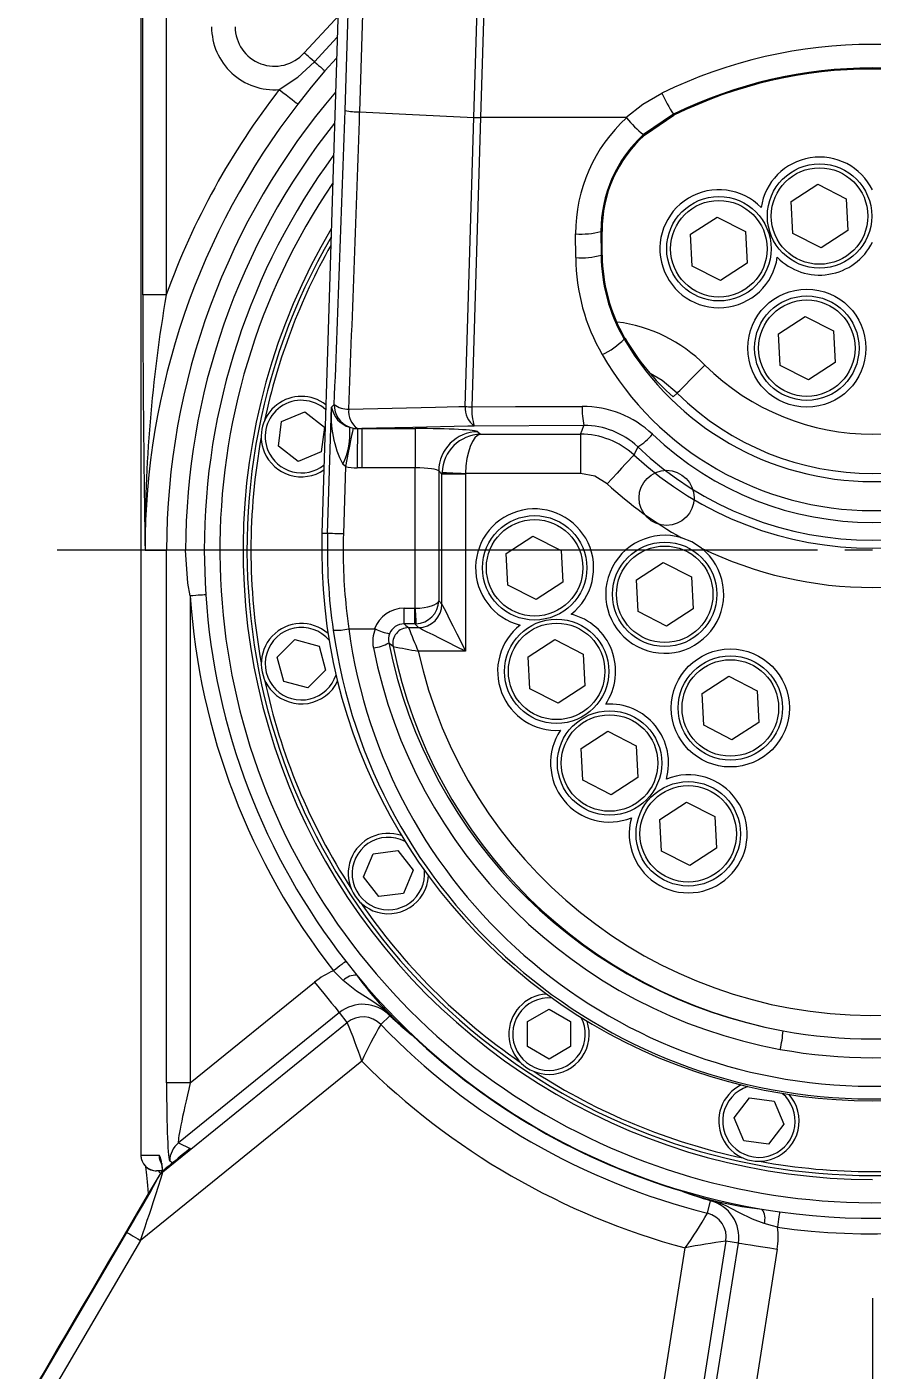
# Model space of a CAD drawing. Header units: millimetres. Extents: x 20 to 768, y 29 to 540.
# Drawn here: x 192.26 to 203, y 368.08 to 385.15 of the extents above; entities that cross this region are included whole.
import ezdxf

# ---------------------------------------------------------------- set-up
doc = ezdxf.new("R2010")
doc.units = ezdxf.units.MM
doc.linetypes.add('CENTERX2', pattern=[20.32, 12.7, -2.54, 2.54, -2.54])
doc.styles.add('SLDTEXTSTYLE0', font='TXT', dxfattribs={"width": 0.605})
doc.dimstyles.new('SLDDIMSTYLE0', dxfattribs={"dimtxt": 3.5, "dimasz": 3.5, "dimexe": 0, "dimexo": 0.0625, "dimgap": 0.875, "dimtad": 1, "dimtoh": 1, "dimlfac": 10, "dimrnd": 1e-09, "dimzin": 12, "dimdsep": 46, "dimtxsty": 'SLDTEXTSTYLE0', "dimsah": 1, "dimcen": 0.09, "dimadec": 0, "dimazin": 0, "dimtfac": 1, "dimtdec": 3, "dimtofl": 0, "dimtmove": 0, "dimatfit": 3, "dimfxl": 1, "dimfrac": 2, "dimtolj": 1, "dimtzin": 12, "dimarcsym": 0})

# ---------------------------------------------------------------- blocks, each defined once
blk = doc.blocks.new('*D8')
at = {"color": 7, "linetype": 'Continuous', "lineweight": 0, "transparency": 16777216}
for p, q in [((337.003, 378.502), (337.003, 236.735)), ((187.003, 330.847), (187.003, 236.735)), ((337.003, 238.235), (187.003, 238.235))]:
    blk.add_line(p, q, dxfattribs=at)
for points in [[(187.003, 238.235), (190.503, 237.697), (190.503, 238.774)], [(337.003, 238.235), (333.503, 238.774), (333.503, 237.697)]]:
    blk.add_solid(points, dxfattribs=at)
at = {"color": 7, "linetype": 'Continuous', "lineweight": 0, "transparency": 16777216, "insert": (256.665, 242.747), "char_height": 3.5, "attachment_point": 1, "style": 'SLDTEXTSTYLE0'}
blk.add_mtext('1500', dxfattribs=at)
blk = doc.blocks.new('*D10')
at = {"color": 7, "linetype": 'Continuous', "lineweight": 0, "transparency": 16777216}
for p, q in [((236.441, 378.502), (236.441, 244.462)), ((187.001, 333.206), (187.001, 244.462)), ((236.441, 245.962), (187.001, 245.962))]:
    blk.add_line(p, q, dxfattribs=at)
for centre, start, end in [((209.48, 248.642), 153.4349, 206.5651), ((213.962, 248.642), 333.4349, 26.5651)]:
    blk.add_arc(centre, 5.992, start, end, dxfattribs=at)
for points in [[(187.001, 245.962), (190.501, 245.424), (190.501, 246.501)], [(236.441, 245.962), (232.941, 246.501), (232.941, 245.424)]]:
    blk.add_solid(points, dxfattribs=at)
at = {"color": 7, "linetype": 'Continuous', "lineweight": 0, "transparency": 16777216, "insert": (205.708, 250.474), "char_height": 3.5, "attachment_point": 1, "style": 'SLDTEXTSTYLE0'}
blk.add_mtext('494.4', dxfattribs=at)
blk = doc.blocks.new('*D12')
at = {"color": 7, "linetype": 'Continuous', "lineweight": 0, "transparency": 16777216}
for p, q in [((203.003, 368.991), (203.003, 291.474)), ((187.001, 333.206), (187.001, 291.474)), ((203.003, 292.974), (187.001, 292.974))]:
    blk.add_line(p, q, dxfattribs=at)
for points in [[(187.001, 292.974), (190.501, 292.436), (190.501, 293.513)], [(203.003, 292.974), (199.503, 293.513), (199.503, 292.436)]]:
    blk.add_solid(points, dxfattribs=at)
at = {"color": 7, "linetype": 'Continuous', "lineweight": 0, "transparency": 16777216, "insert": (190.993, 297.486), "char_height": 3.5, "attachment_point": 1, "style": 'SLDTEXTSTYLE0'}
blk.add_mtext('160', dxfattribs=at)
blk = doc.blocks.new('SW_CENTERMARKSYMBOL_0')
at = {"color": 0, "linetype": 'Continuous', "lineweight": 0}
for p, q in [((-0.7, 0), (-10.363, 0)), ((0, 0), (-0.35, 0))]:
    blk.add_line(p, q, dxfattribs=at)

msp = doc.modelspace()

# ---------------------------------------------------------------- linework, layer by layer
at = {"color": 7, "linetype": 'Continuous', "lineweight": 15}
for p, q in [((197.654099, 432.715222), (196.005874, 378.715211)), ((193.703302, 387.927428), (193.703302, 370.810458)), ((193.703987, 387.927428), (193.703987, 370.810458)), ((193.727022, 381.749064), (193.727022, 387.927428)), ((194.026611, 387.927428), (194.026611, 381.749064)), ((200.474031, 384.042719), (200.093785, 383.784565)), ((200.479784, 384.030947), (200.474031, 384.042719)), ((197.93705, 384.002391), (198.02076, 384.001699)), ((198.02076, 384.001699), (198.021791, 384.001652)), ((199.868402, 384.001652), (198.021791, 384.001652)), ((200.116251, 383.787087), (200.479784, 384.030947)), ((201.969899, 382.932282), (202.308901, 383.152309)), ((202.308901, 383.152309), (202.668948, 382.968739)), ((201.990945, 382.528687), (201.969899, 382.932282)), ((202.668948, 382.968739), (202.689996, 382.565141)), ((200.690408, 382.516551), (201.029409, 382.736576)), ((201.029409, 382.736576), (201.389457, 382.553005)), ((199.231348, 382.220584), (199.229719, 382.522547)), ((199.551929, 382.551652), (199.553548, 382.253319)), ((199.56508, 382.551652), (199.551929, 382.551652)), ((199.566716, 382.253319), (199.56508, 382.551652)), ((200.711454, 382.112953), (200.690408, 382.516551)), ((201.389457, 382.553005), (201.410505, 382.14941)), ((202.350995, 382.345116), (201.990945, 382.528687)), ((202.689996, 382.565141), (202.350995, 382.345116)), ((199.566716, 382.253319), (199.553548, 382.253319)), ((201.071504, 381.929383), (200.711454, 382.112953)), ((201.410505, 382.14941), (201.071504, 381.929383)), ((194.026611, 381.749064), (193.727022, 381.749064)), ((201.808221, 381.253076), (202.147223, 381.4731)), ((202.147223, 381.4731), (202.507271, 381.28953)), ((199.857929, 381.191445), (199.846481, 381.184855)), ((199.857399, 381.193325), (199.850286, 381.20547)), ((199.852763, 381.200335), (199.8523, 381.201968)), ((199.857929, 381.191445), (199.852763, 381.200335)), ((199.857929, 381.191445), (199.857351, 381.193262)), ((201.829268, 380.849478), (201.808221, 381.253076)), ((202.507271, 381.28953), (202.528319, 380.885935)), ((202.189317, 380.665907), (201.829268, 380.849478)), ((202.528319, 380.885935), (202.189317, 380.665907)), ((200.5206, 380.498845), (200.471331, 380.449161)), ((196.07759, 378.713024), (196.126664, 380.320802)), ((196.126664, 380.320802), (196.161309, 380.354405)), ((195.451433, 379.823801), (195.492881, 380.138627)), ((195.492881, 380.138627), (195.786252, 380.260146)), ((195.786252, 380.260146), (196.038175, 380.066839)), ((196.038175, 380.066839), (195.996728, 379.752013)), ((196.357988, 380.064148), (196.401737, 380.052111)), ((196.457174, 380.046252), (196.512383, 380.046839)), ((196.512383, 380.046839), (197.189724, 380.046839)), ((196.512383, 380.046839), (196.512383, 379.547525)), ((197.189724, 380.046839), (197.189724, 379.547525)), ((199.335734, 380.085591), (197.94198, 380.078975)), ((197.988627, 380.007106), (198.020096, 379.975638)), ((198.020096, 379.975638), (199.292534, 379.975638)), ((199.292534, 379.975638), (199.292534, 379.476324)), ((195.703357, 379.630494), (195.451433, 379.823801)), ((195.996728, 379.752013), (195.703357, 379.630494)), ((196.303368, 379.56352), (196.270658, 379.593057)), ((196.303368, 379.56352), (196.277223, 378.706929)), ((196.512383, 379.547525), (196.4512, 379.547891)), ((197.189724, 379.547525), (196.512383, 379.547525)), ((197.189724, 377.762768), (197.189724, 379.547525)), ((197.489312, 379.507792), (197.489312, 377.857542)), ((197.530714, 379.466391), (197.489312, 379.507792)), ((197.530714, 377.816141), (197.530714, 379.466391)), ((197.830303, 379.466391), (197.530714, 379.466391)), ((197.830303, 379.466391), (197.830303, 377.216962)), ((199.292534, 379.476324), (197.830549, 379.476324)), ((196.07759, 378.713024), (196.005874, 378.715211)), ((198.348459, 378.460178), (198.687461, 378.680206)), ((198.687461, 378.680206), (199.04751, 378.496632)), ((193.756821, 378.501651), (194.030987, 378.501651)), ((194.030987, 371.729517), (194.030987, 378.501651)), ((194.272905, 378.501651), (194.030987, 378.501651)), ((194.509664, 378.501651), (194.272905, 378.501651)), ((198.369507, 378.056583), (198.348459, 378.460178)), ((199.04751, 378.496632), (199.068557, 378.093037)), ((200.001569, 378.123862), (200.34057, 378.343886)), ((200.34057, 378.343886), (200.700618, 378.160316)), ((199.068557, 378.093037), (198.729556, 377.87301)), ((200.022615, 377.720264), (200.001569, 378.123862)), ((200.700618, 378.160316), (200.721666, 377.756721)), ((194.330576, 377.920321), (194.330576, 371.729517)), ((198.729556, 377.87301), (198.369507, 378.056583)), ((197.048944, 377.562919), (197.048944, 377.762646)), ((197.048944, 377.762646), (197.184757, 377.762646)), ((197.184757, 377.562919), (197.184757, 377.762646)), ((197.489312, 377.857542), (197.530714, 377.816141)), ((200.721666, 377.756721), (200.382665, 377.536693)), ((197.184757, 377.562919), (197.048944, 377.562919)), ((197.231126, 377.516553), (197.184757, 377.562919)), ((200.382665, 377.536693), (200.022615, 377.720264)), ((196.348816, 377.501652), (196.345074, 377.501387)), ((196.348816, 377.501652), (196.674121, 377.501652)), ((196.683864, 377.49984), (196.674121, 377.501652)), ((197.105285, 377.516553), (197.231126, 377.516553)), ((195.438082, 377.14017), (195.662618, 377.364707)), ((195.662618, 377.364707), (195.969341, 377.282521)), ((195.969341, 377.282521), (196.051527, 376.975799)), ((197.830303, 377.216962), (197.228494, 377.216962)), ((198.628171, 377.144241), (198.967172, 377.364266)), ((198.967172, 377.364266), (199.327221, 377.180696)), ((195.520267, 376.833448), (195.438082, 377.14017)), ((198.649219, 376.740644), (198.628171, 377.144241)), ((199.327221, 377.180696), (199.348269, 376.777098)), ((196.051527, 376.975799), (195.826991, 376.751262)), ((200.835915, 376.678732), (201.174916, 376.898757)), ((201.174916, 376.898757), (201.534964, 376.715186)), ((195.826991, 376.751262), (195.520267, 376.833448)), ((199.009267, 376.557073), (198.649219, 376.740644)), ((199.348269, 376.777098), (199.009267, 376.557073)), ((201.534964, 376.715186), (201.556012, 376.311591)), ((200.856961, 376.275134), (200.835915, 376.678732)), ((199.300839, 375.979147), (199.63984, 376.199171)), ((199.63984, 376.199171), (199.99989, 376.015601)), ((201.21701, 376.091564), (200.856961, 376.275134)), ((201.556012, 376.311591), (201.21701, 376.091564)), ((199.99989, 376.015601), (200.020936, 375.612003)), ((199.321887, 375.575549), (199.300839, 375.979147)), ((199.681935, 375.391978), (199.321887, 375.575549)), ((200.020936, 375.612003), (199.681935, 375.391978)), ((200.300619, 375.078941), (200.63962, 375.298965)), ((200.63962, 375.298965), (200.99967, 375.115395)), ((200.321667, 374.675343), (200.300619, 375.078941)), ((200.99967, 375.115395), (201.020716, 374.711797)), ((196.656433, 374.642354), (196.971258, 374.683803)), ((196.971258, 374.683803), (197.164567, 374.431878)), ((200.681715, 374.491772), (200.321667, 374.675343)), ((201.020716, 374.711797), (200.681715, 374.491772)), ((196.534914, 374.348983), (196.656433, 374.642354)), ((196.728222, 374.097061), (196.534914, 374.348983)), ((197.164567, 374.431878), (197.043048, 374.138507)), ((197.043048, 374.138507), (196.728222, 374.097061)), ((196.275821, 373.029959), (196.151797, 373.15296)), ((196.308204, 373.275075), (196.449395, 373.096827)), ((194.330576, 371.729517), (195.912178, 373.010272)), ((196.226407, 372.622231), (194.181771, 370.966518)), ((196.327077, 372.497913), (196.226407, 372.622231)), ((198.616396, 372.507548), (198.891396, 372.66632)), ((198.891396, 372.66632), (199.166396, 372.507548)), ((193.981725, 370.598686), (196.327077, 372.497913)), ((196.867411, 372.582865), (196.752285, 372.471801)), ((198.616396, 372.190005), (198.616396, 372.507548)), ((199.166396, 372.507548), (199.166396, 372.190005)), ((198.891396, 372.031233), (198.616396, 372.190005)), ((199.166396, 372.190005), (198.891396, 372.031233)), ((196.511341, 372.004631), (193.698826, 369.727102)), ((194.330576, 371.729517), (194.030987, 371.729517)), ((201.244122, 371.28529), (201.437428, 371.537212)), ((201.437428, 371.537212), (201.752254, 371.495766)), ((201.752254, 371.495766), (201.873773, 371.202395)), ((201.365639, 370.991919), (201.244122, 371.28529)), ((201.873773, 371.202395), (201.680465, 370.95047)), ((194.181771, 370.966518), (194.330169, 370.895735)), ((201.680465, 370.95047), (201.365639, 370.991919)), ((193.703987, 370.810458), (193.934426, 370.810458)), ((193.903713, 370.610461), (193.903302, 370.610461)), ((193.981094, 370.610461), (193.903713, 370.610461)), ((193.934999, 370.54458), (193.934787, 370.552436)), ((193.981492, 370.607329), (193.981725, 370.598686)), ((200.905254, 370.073912), (200.943886, 370.229143)), ((191.687376, 366.692227), (193.526409, 369.828212)), ((193.698826, 369.727102), (192.25753, 367.269352)), ((201.140454, 369.718731), (199.958768, 362.257859)), ((201.298451, 369.693709), (201.140454, 369.718731)), ((199.577601, 363.043106), (200.621128, 369.631678)), ((200.467372, 364.446479), (201.298451, 369.693709)), ((201.791619, 369.615597), (200.960539, 364.36837))]:
    msp.add_line(p, q, dxfattribs=at)
at = {"color": 8, "linetype": 'Continuous', "lineweight": 15}
for p, q in [((195.911214, 384.708557), (196.198377, 385.022083)), ((196.190285, 384.756968), (196.043265, 384.592977)), ((193.703302, 370.810458), (193.703987, 370.810458)), ((194.109776, 370.715064), (194.070719, 370.733693))]:
    msp.add_line(p, q, dxfattribs=at)
at = {"color": 7, "linetype": 'Continuous', "lineweight": 15, "flags": 128}
for points in [[(198.111725, 435.36748), (198.09371, 434.779814), (198.020171, 432.380942), (197.907913, 428.70141), (197.795648, 425.021652), (197.68177, 421.342555), (197.564674, 417.664984), (197.381212, 412.065539), (197.19551, 406.467983), (197.009624, 400.870606), (196.873584, 396.675703), (196.742501, 392.478165), (196.484427, 384.072444)], [(196.299437, 384.089479), (196.557028, 392.484632), (196.688194, 396.688387), (196.824321, 400.889495), (197.010049, 406.485757), (197.195599, 412.082192), (197.37895, 417.680505), (197.504944, 421.640566), (197.627386, 425.602284), (197.748077, 429.564706), (197.868819, 433.526877)], [(197.93649, 384.003571), (198.241437, 393.877843), (198.35361, 397.504553), (198.466759, 401.130775)], [(198.554236, 401.127097), (198.440382, 397.503129), (198.327351, 393.875078), (198.02076, 384.001699)], [(195.778853, 384.82441), (196.172587, 385.247812), (196.206304, 385.281781)], [(195.911214, 384.708557), (195.882869, 384.733364), (195.857011, 384.756002), (195.834169, 384.775993), (195.814806, 384.792939), (195.799321, 384.806493), (195.788028, 384.816381), (195.781159, 384.82239), (195.778853, 384.82441)], [(195.463343, 384.356025), (195.698767, 384.514764), (195.911214, 384.708557)], [(196.043265, 384.592977), (195.868632, 384.385243), (195.699968, 384.172282)], [(195.911214, 384.708557), (195.938311, 384.68484), (195.963167, 384.663084), (195.985319, 384.643695), (196.004356, 384.627035), (196.019924, 384.61341), (196.031731, 384.603074), (196.03956, 384.59622), (196.043265, 384.592977)], [(195.463343, 384.356025), (195.508048, 384.321311), (195.551146, 384.287849), (195.591092, 384.256831), (195.626449, 384.229371), (195.655947, 384.206465), (195.678528, 384.188935), (195.693379, 384.177402), (195.699968, 384.172282)], [(199.868402, 384.001652), (200.084209, 384.171376), (200.326447, 384.311894)], [(196.484537, 384.072456), (197.073421, 384.044519), (197.93649, 384.003571)], [(197.826371, 380.329433), (197.881465, 382.152751), (197.937152, 384.002385)], [(198.021791, 384.001652), (197.966637, 382.159403), (197.911455, 380.322856)], [(200.5206, 380.498845), (200.530392, 380.508718), (200.552459, 380.530968), (200.58601, 380.564803), (200.629841, 380.609), (200.682376, 380.661976), (200.741729, 380.721826), (200.805768, 380.786401), (200.872193, 380.853382)], [(196.345085, 380.293909), (196.896233, 380.30715), (197.447467, 380.320364), (197.743621, 380.327454), (197.826371, 380.329433)], [(197.911455, 380.322856), (198.464513, 380.325815), (199.313615, 380.329693)], [(196.401737, 380.052111), (196.398571, 380.036384), (196.392108, 380.004287), (196.382575, 379.956931), (196.370298, 379.895955), (196.355705, 379.82347), (196.339299, 379.741988), (196.32165, 379.654324), (196.303368, 379.56352)], [(196.457174, 380.046252), (196.456981, 380.030209), (196.456589, 379.997471), (196.45601, 379.949168), (196.455264, 379.886973), (196.454378, 379.813039), (196.453382, 379.729927), (196.45231, 379.640511), (196.4512, 379.547891)], [(197.94198, 380.078975), (197.859233, 380.077118), (197.162476, 380.061463), (196.698046, 380.051017), (196.512383, 380.046839)], [(199.292534, 379.975638), (199.312116, 380.025637), (199.335734, 380.085591)], [(200.018187, 379.815287), (199.977007, 379.72759), (199.969394, 379.711259)], [(199.969394, 379.711259), (199.959971, 379.701033), (199.938729, 379.677993), (199.906434, 379.642958), (199.864244, 379.59719), (199.813676, 379.542336), (199.756545, 379.480359), (199.694903, 379.413492), (199.630965, 379.344133)], [(197.53137, 379.491183), (197.539822, 379.490763), (197.558681, 379.489827), (197.587272, 379.488406), (197.624572, 379.486555), (197.669247, 379.484335), (197.719695, 379.481828), (197.774112, 379.479125), (197.830549, 379.476324)], [(199.630965, 379.344133), (199.474203, 379.442105), (199.292534, 379.476324)], [(196.277223, 378.706929), (196.239507, 378.70808), (196.203146, 378.709191), (196.169446, 378.710219), (196.139616, 378.711128), (196.114729, 378.711888), (196.095679, 378.712469), (196.083149, 378.712854), (196.07759, 378.713024)], [(200.827925, 378.527707), (200.704844, 378.607145), (200.576725, 378.658781)], [(194.330576, 377.920321), (194.302846, 378.081414), (194.272905, 378.501651)], [(194.509664, 378.501651), (194.519505, 378.091008), (194.528563, 377.933592)], [(194.528563, 377.933592), (194.520857, 377.933076), (194.506956, 377.932143), (194.487314, 377.930826), (194.462567, 377.929169), (194.433524, 377.92722), (194.401128, 377.92505), (194.366436, 377.922723), (194.330576, 377.920321)], [(197.189724, 377.762768), (197.191592, 377.725145), (197.193394, 377.688867), (197.195065, 377.655235), (197.196544, 377.625451), (197.197779, 377.600584), (197.198726, 377.581522), (197.19935, 377.568951), (197.19963, 377.563316)], [(197.530714, 377.816141), (197.539057, 377.799454), (197.55786, 377.76185), (197.586449, 377.704671), (197.623797, 377.629975), (197.668562, 377.540445), (197.719136, 377.439296), (197.773703, 377.330163), (197.830303, 377.216962)], [(197.048944, 377.562919), (197.070093, 377.545461), (197.105285, 377.516553)], [(197.830303, 377.216962), (197.717103, 377.273563), (197.607969, 377.328131), (197.50682, 377.378705), (197.41729, 377.423468), (197.342595, 377.460817), (197.285417, 377.489406), (197.247811, 377.508208), (197.231126, 377.516553)], [(196.909472, 377.277485), (196.874054, 377.30754), (196.854713, 377.324027)], [(196.308204, 373.275075), (196.302117, 373.270321), (196.291135, 373.261747), (196.275618, 373.249632), (196.256068, 373.234371), (196.233124, 373.216456), (196.207532, 373.196477), (196.180125, 373.175079), (196.151797, 373.15296)], [(195.912178, 373.010272), (195.971544, 372.936961), (196.028777, 372.866285), (196.081823, 372.800777), (196.128775, 372.742796), (196.167948, 372.694421), (196.197934, 372.657392), (196.217657, 372.633037), (196.226407, 372.622231)], [(196.928706, 372.52641), (196.920178, 372.53668), (196.898409, 372.561714), (196.88178, 372.579783), (196.863729, 372.598466), (196.836183, 372.625256), (196.812477, 372.646776), (196.751348, 372.696594), (196.640672, 372.772366), (196.445058, 372.896588), (196.275821, 373.029959)], [(196.928706, 372.52641), (196.868125, 372.582203), (196.867411, 372.582865)], [(196.928706, 372.52641), (197.008703, 372.455922), (197.085382, 372.39109), (197.138854, 372.345796), (197.151423, 372.335446), (197.153281, 372.334066), (197.153478, 372.334004), (197.15337, 372.334173), (197.153098, 372.33448), (197.152672, 372.334919), (197.152063, 372.335521), (197.151004, 372.336537)], [(193.981492, 370.607329), (193.961467, 370.588342), (193.934787, 370.552436)], [(200.58877, 370.351601), (200.588532, 370.351669), (200.587055, 370.352096), (200.586259, 370.352307), (200.585733, 370.352432), (200.585432, 370.35248), (200.585332, 370.352447), (200.585899, 370.352134), (200.586918, 370.351699), (200.588497, 370.351067), (200.594178, 370.348907), (200.614315, 370.341551), (200.687089, 370.315537), (200.802755, 370.274639), (200.864348, 370.254004)], [(200.943886, 370.229143), (200.942954, 370.229429), (200.864348, 370.254004)], [(201.626858, 369.940317), (201.479687, 369.996089), (201.304938, 370.082724), (201.134135, 370.170644), (201.013994, 370.21772), (200.976656, 370.229012), (200.9527, 370.235452), (200.927804, 370.241499), (200.896287, 370.248231), (200.864348, 370.254004)], [(201.59799, 370.124072), (201.735228, 370.10335), (201.822951, 370.090905)], [(201.822951, 370.090905), (201.821878, 370.083258), (201.819943, 370.069462), (201.817208, 370.049966), (201.813763, 370.025402), (201.809721, 369.996578), (201.805211, 369.964424), (201.800382, 369.92999), (201.795389, 369.894397)], [(201.795389, 369.894397), (201.730157, 369.910711), (201.626858, 369.940317)], [(193.526409, 369.828212), (193.530725, 369.825682), (193.541219, 369.819528), (193.557504, 369.809976), (193.578981, 369.797382), (193.604863, 369.782204), (193.634198, 369.765002), (193.665907, 369.746405), (193.698826, 369.727102)], [(201.298451, 369.693709), (201.312184, 369.691533), (201.343137, 369.686631), (201.390199, 369.679177), (201.451678, 369.669438), (201.525369, 369.657767), (201.60862, 369.644582), (201.698446, 369.630355), (201.791619, 369.615597)]]:
    msp.add_lwpolyline(points, dxfattribs=at)
at = {"color": 8, "linetype": 'Continuous', "lineweight": 15, "flags": 128}
msp.add_lwpolyline([(200.5206, 380.498845), (200.520596, 380.498848), (200.330269, 380.657992), (200.178498, 380.746693)], dxfattribs=at)
at = {"color": 7, "linetype": 'Continuous', "lineweight": 15}
for centre, radius in [((202.329947, 382.748712), 0.6635), ((202.329947, 382.748712), 0.6135), ((201.050456, 382.33298), 0.6635), ((201.050456, 382.33298), 0.6135), ((202.16827, 381.069505), 0.75), ((202.16827, 381.069505), 0.6635), ((202.16827, 381.069505), 0.6135), ((200.385692, 379.166266), 0.35), ((198.708508, 378.276607), 0.6635), ((198.708508, 378.276607), 0.6135), ((200.361617, 377.94029), 0.6635), ((200.361617, 377.94029), 0.6135), ((198.98822, 376.96067), 0.6635), ((198.98822, 376.96067), 0.6135), ((201.195963, 376.495161), 0.75), ((201.195963, 376.495161), 0.6635), ((201.195963, 376.495161), 0.6135), ((199.660888, 375.795574), 0.6635), ((199.660888, 375.795574), 0.6135), ((200.660668, 374.895369), 0.6635), ((200.660668, 374.895369), 0.6135)]:
    msp.add_circle(centre, radius, dxfattribs=at)
at = {"color": 7, "linetype": 'CENTERX2', "lineweight": 0}
for centre, radius, start, end in [((203.002615, 378.501652), 134, 299.41474731, 180), ((203.002615, 378.501652), 130.743499, 314.29658528, 194.29658528), ((143.997116, 378.501652), 74.9945, 25.50539372, 205.5), ((232.505365, 327.40139), 75.00275, 145.5, 325.5)]:
    msp.add_arc(centre, radius, start, end, dxfattribs=at)
at = {"color": 7, "linetype": 'Continuous', "lineweight": 0}
msp.add_arc((203.002615, 378.501652), 33.438664, 194.9355699, 74.9541752, dxfattribs=at)
at = {"color": 7, "linetype": 'Continuous', "lineweight": 15}
for centre, radius, start, end in [((195.402615, 385.153719), 0.8, 180, 274.353456), ((195.402615, 385.153719), 0.5, 180, 318.8052488), ((203.002615, 378.835488), 6.095317, 63.9565169, 116.0434831), ((203.002616, 378.90393), 5.727207, 63.8001173, 116.1998827), ((203.002616, 378.90394), 5.714095, 63.7997225, 116.2002775), ((203.002615, 378.501652), 9.545384, 142.1700433, 160.1104774), ((201.989956, 385.048923), 1.819471, 203.8960609, 213.5744361), ((203.002615, 378.501652), 9.245795, 142.1700433, 180), ((-239.369235, 398.334903), 435.90154, 357.63593622, 358.12721843), ((196.491611, 385.163454), 1.091033, 259.8567626, 269.6264598), ((-249.320219, 398.629126), 446.042311, 357.6441099, 358.12980838), ((201.209639, 382.533717), 1.979951, 132.2842621, 180.3232298), ((199.869402, 383.989761), 0.011933, 47.2005334, 94.8083566), ((200.78581, 384.700397), 1.147888, 217.694735, 232.9244153), ((201.203342, 382.561397), 1.651441, 132.211705, 180.3380908), ((201.20341, 382.5614), 1.63836, 131.5723745, 180.3408974), ((202.329947, 382.748712), 0.75, 26.2476433, 171.7523567), ((201.050456, 382.33298), 0.75, 44.2476433, 351.7523567), ((203.002615, 378.501652), 8, 149.2966975, 270), ((199.304151, 383.496625), 0.976917, 265.630359, 284.6925798), ((203.002615, 378.501652), 7.95, 149.954839, 30.045161), ((203.002615, 378.501652), 7.9, 150.6359421, 167.9597426), ((202.329947, 382.748712), 0.75, 224.2476433, 333.7523567), ((199.305617, 383.0916), 0.874176, 265.1263311, 286.4761428), ((201.718737, 382.234448), 2.487427, 180.319349, 210.0769156), ((201.700237, 382.267474), 2.146736, 180.3777818, 210.2855034), ((201.700146, 382.267528), 2.133478, 180.3815963, 210.0141044), ((463.611275, 382.601768), 269.885601, 180.1810265, 180.87047424), ((212.282525, 378.597478), 18.525952, 170.205357, 180.296368), ((199.14955, 381.878405), 0.983221, 295.0743473, 315.1393093), ((203.002616, 383.030169), 3.656005, 210.3137604, 329.6862396), ((202.493142, 382.744518), 3.05882, 210.5131513, 228.6255562), ((203.002615, 382.973797), 3.968971, 210.0244703, 329.9755297), ((203.002615, 383.001652), 3.025518, 225.2389896, 314.7610104), ((195.744804, 379.94532), 0.511, 52.5120603, 202.5), ((203.002615, 383.001652), 3.524832, 225.2389896, 314.7610104), ((197.452726, 380.205063), 1.331103, 175.0118423, 207.3725241), ((196.444149, 380.37438), 0.321975, 189.578713, 254.4782891), ((196.461801, 380.346256), 0.300603, 178.4466209, 249.7967754), ((196.333319, 380.567555), 0.273899, 231.0967908, 272.4619939), ((196.618887, 380.268636), 0.274966, 174.7264425, 233.9762176), ((198.091484, 380.299895), 0.266754, 173.6425598, 235.9125635), ((197.980104, 381.76449), 1.443268, 263.885431, 267.2737281), ((198.557109, 380.279817), 0.647087, 176.1863578, 198.0821155), ((200.189225, 380.28598), 0.876701, 177.1420448, 193.2130372), ((199.318631, 379.043793), 1.285909, 46.3507086, 90.2235006), ((195.446378, 379.9895), 0.914661, 334.3144594, 4.6812749), ((196.460758, 380.345266), 0.299037, 258.6167743, 269.3132111), ((197.990233, 379.506185), 0.500923, 90.183699, 179.8162155), ((199.291995, 378.975625), 1.000014, 47.3599735, 89.969102), ((199.341442, 379.103336), 0.982272, 46.452251, 90.3329728), ((199.673589, 380.413595), 0.690449, 299.9399343, 320.4821629), ((203.002615, 382.905509), 4.051186, 226.3488465, 313.6511535), ((203.002615, 378.501652), 7.9, 169.5402574, 190.4597426), ((203.002615, 382.96984), 4.342582, 226.5873912, 313.4126088), ((195.744804, 379.94532), 0.511, 202.5, 303.9913834), ((203.002615, 383.001652), 4.475168, 227.328873, 312.671127), ((196.460758, 380.345266), 0.797433, 258.6167743, 269.3132111), ((203.002615, 383.001652), 4.974482, 227.328873, 240.8126504), ((198.708508, 378.276607), 0.75, 308.2476433, 255.7523567), ((203.002615, 378.501652), 7, 178.2517219, 1.7482781), ((203.002615, 378.501652), 6.92825, 178.2517219, 188.4341331), ((203.002615, 378.501652), 6.728525, 178.2517219, 186.3056212), ((200.361617, 377.94029), 0.75, 73.3328806, 51.5563686), ((203.002615, 383.001652), 4.974482, 244.0765987, 295.9234013), ((203.002615, 378.501652), 8.691503, 183.835095, 217.9804918), ((203.002615, 378.501652), 8.493071, 183.835095, 217.9804918), ((203.002615, 378.501652), 6.728525, 186.3056212, 188.5470195), ((197.048647, 377.363426), 0.39922, 89.9574104, 159.7425135), ((197.230166, 377.817101), 0.30055, 270.1829572, 359.8169003), ((195.744804, 377.057984), 0.511, 48.4860164, 225), ((197.047851, 377.364061), 0.198861, 89.6849301, 157.7836756), ((198.98822, 376.96067), 0.75, 326.2476433, 75.7523567), ((196.194217, 378.144912), 0.660971, 266.1028325, 283.1932568), ((203.002578, 378.445138), 6.92015, 187.9713203, 351.5912948), ((203.002535, 378.405359), 6.718552, 187.7325237, 351.8293969), ((197.056293, 377.339199), 0.405597, 156.6678516, 191.2958478), ((196.998814, 378.137596), 0.711285, 243.71797, 259.0539842), ((197.054161, 377.366347), 0.203889, 159.0487467, 191.9795143), ((197.106115, 377.316147), 0.200408, 90.2372179, 191.1231632), ((237.533853, 393.967945), 43.64765, 202.1426334, 202.5678626), ((198.98822, 376.96067), 0.75, 128.2476433, 273.7523567), ((196.61552, 377.722552), 0.464796, 275.3123388, 300.9719916), ((203.003846, 378.516881), 6.468626, 191.2063158, 259.5526049), ((202.994846, 378.550372), 6.261402, 191.2948431, 259.6261756), ((199.515507, 390.143157), 13.126955, 258.5492534, 259.9665744), ((203.002615, 378.501652), 6.214899, 191.3600003, 259.474839), ((203.002615, 378.501652), 5.915311, 192.5434765, 346.9514799), ((203.002615, 378.501652), 7.9, 192.0402574, 212.9597426), ((195.744804, 377.057984), 0.511, 225, 334.0139836), ((203.002615, 378.501652), 8.691503, 262.015958, 348.6296583), ((203.002615, 378.501652), 8.493071, 262.015958, 348.6296583), ((199.660888, 375.795574), 0.75, 344.2476433, 93.7523567), ((199.660888, 375.795574), 0.75, 146.2476433, 291.7523567), ((200.660668, 374.895369), 0.75, 164.2476433, 111.7523567), ((196.84974, 374.390432), 0.511, 70.9860164, 247.5), ((196.84974, 374.390432), 0.511, 247.5, 356.5139836), ((203.002615, 378.501652), 7.9, 214.5402574, 235.4597426), ((196.525439, 372.252957), 0.974482, 112.5461207, 129), ((196.427928, 372.893838), 0.204121, 83.9630052, 138.1742671), ((199.982391, 375.653265), 4.360899, 215.8890979, 229.5136543), ((203.002615, 378.501652), 8.494518, 219.5144071, 260.4820427), ((198.891396, 372.348777), 0.511, 93.4860164, 270), ((196.525439, 372.252957), 0.475168, 43.9714169, 129), ((196.525368, 372.25179), 0.316064, 44.1146706, 128.8568866), ((189.244334, 369.571119), 7.66364, 18.5142179, 22.4518275), ((202.014833, 369.461903), 6.062499, 150.2327389, 155.202077), ((203.002615, 378.501652), 8.684799, 223.9714169, 256.0250329), ((198.891396, 372.348777), 0.511, 270, 19.0139836), ((203.002615, 378.501652), 8.5, 226.4944509, 253.5019989), ((199.948787, 372.567401), 1.926633, 347.6550592, 354.7562142), ((203.002616, 378.555926), 6.268268, 259.5654577, 280.4345423), ((203.002615, 378.536918), 6.488108, 259.5953798, 280.4046202), ((203.002615, 378.501652), 9.184113, 225.0253494, 254.9711654), ((203.002615, 378.501652), 7.9, 237.0402574, 257.9597426), ((201.558947, 371.243841), 0.511, 115.9860164, 292.5), ((201.558947, 371.243841), 0.511, 292.5, 41.5139836), ((194.371167, 370.733284), 0.300448, 129.078117, 179.9218944), ((194.417052, 370.755626), 0.164861, 121.8034247, 136.8470652), ((193.903302, 370.810459), 0.2, 180, 270), ((193.903848, 370.810322), 0.199861, 179.9609292, 269.9613237), ((203.002615, 378.501652), 7.9, 259.5402574, 280.4597426), ((194.107072, 370.443206), 0.199715, 128.8755652, 149.4963213), ((193.125523, 370.52752), 0.858915, 5.5413615, 12.8615827), ((202.05758, 374.514613), 4.41453, 250.5659432, 264.0241928), ((200.829134, 369.76804), 0.475168, 351, 76.0250329), ((196.685609, 372.472561), 4.853754, 324.1760935, 330.3840197), ((200.82816, 369.767395), 0.316063, 351.1429313, 75.8818974), ((201.432907, 370.003992), 0.204136, 341.8245979, 36.0318407), ((200.829134, 369.76804), 0.974482, 351, 7.4503291), ((202.656977, 359.07908), 10.747186, 98.1120129, 100.9195727)]:
    msp.add_arc(centre, radius, start, end, dxfattribs=at)
at = {"color": 8, "linetype": 'Continuous', "lineweight": 15}
for centre, radius, start, end in [((203.002615, 378.501652), 8.971629, 139.5340373, 180), ((203.002615, 378.501652), 8.72971, 141.5597492, 180), ((203.002615, 378.501652), 8.492952, 143.7604911, 180), ((203.002615, 378.501652), 8.29464, 145.8079669, 353.2740993), ((199.514862, 379.501383), 1.915789, 44.8872273, 82.7202117), ((195.744804, 379.94532), 0.461, 47.9017303, 202.5), ((195.744804, 379.94532), 0.461, 202.5, 308.6017134), ((195.744804, 377.057984), 0.461, 40.1603959, 225), ((195.744804, 377.057984), 0.461, 225, 342.3396041), ((196.84974, 374.390432), 0.461, 62.6603959, 247.5), ((196.84974, 374.390432), 0.461, 247.5, 4.8396041), ((198.891396, 372.348777), 0.461, 85.1603959, 270), ((198.891396, 372.348777), 0.461, 270, 27.3396041), ((201.558947, 371.243841), 0.461, 107.6603959, 292.5), ((201.558947, 371.243841), 0.461, 292.5, 49.8396041), ((194.134627, 370.810451), 0.200202, 179.9979243, 216.5938469)]:
    msp.add_arc(centre, radius, start, end, dxfattribs=at)
at = {"color": 7, "linetype": 'Continuous', "lineweight": 15}
for centre, major_axis, ratio, start_param, end_param in [((197.189723, 380.004913), (0.8, 0), 0.052407779, 0.052359878, 1.570796327), ((198.020096, 379.476323), (0.204306, 0.458436), 0.970061477, 0.430653359, 1.949089808), ((198.020096, 379.476323), (0.0116, 0.499981), 0.378918155, 0.061150543, 1.579586992), ((197.189723, 379.505598), (0.3, 0), 0.139754078, 0.052359878, 1.570796327), ((198.030578, 379.465842), (0.353553, 0.353553), 0.999455939, 2.305204141, 2.354824962), ((198.030578, 379.465842), (-0.141809, 0.141809), 0.997264689, 0.734407814, 0.784028636), ((197.184483, 377.862783), (0.070905, -0.070905), 0.997264689, 5.499156672, 5.548777493), ((197.189723, 377.857542), (0.299995, 0.005517), 0.315814512, 4.70658089, 6.225017339), ((197.189723, 377.857542), (0.274034, 0.124359), 0.974691127, 4.329003853, 5.847440302), ((197.184483, 377.862783), (0.212132, 0.212132), 0.99909073, 3.928360345, 3.977981167), ((194.072913, 371.763467), (0.001384, 1.029967), 0.040684166, 1.603820341, 3.122256791), ((194.372502, 371.763467), (0.190727, 0.796951), 0.04017007, 1.623021888, 3.141458337), ((194.335638, 370.886691), (0.43391, 0.352033), 0.018736401, 1.568198301, 2.5101902), ((206.60435, 392.150137), (14.925924, 25.452702), 0.000236556, 2.584159897, 3.141593454), ((193.675699, 369.708373), (0.305744, 0.890736), 0.016777542, 4.739174716, 6.257611165), ((193.727442, 368.610459), (0, 2.2), 0.052407779, 5.603941374, 5.913985559), ((193.503281, 369.809484), (0.431624, 0.735344), 0.012279962, 4.745067752, 6.263504201)]:
    msp.add_ellipse(centre, major_axis=major_axis, ratio=ratio, start_param=start_param, end_param=end_param, dxfattribs=at)
at = {"color": 8, "linetype": 'Continuous', "lineweight": 15}
for centre, major_axis, ratio, start_param in [((193.934425, 368.610459), (0, 2.2), 0.052407779, 5.85119948), ((193.927168, 368.610459), (0, 2), 0.057648557, 6.119201585)]:
    msp.add_ellipse(centre, major_axis=major_axis, ratio=ratio, start_param=start_param, end_param=6.283185307, dxfattribs=at)

# ---------------------------------------------------------------- block references
at = {"color": 7, "linetype": 'Continuous', "lineweight": 0}
msp.add_blockref('SW_CENTERMARKSYMBOL_0', (203.002615, 378.501652), dxfattribs=at)

# ---------------------------------------------------------------- dimensions: what is measured, and where the dimension line sits
for base, p1, text, picture, middle in [((187.001279, 245.96222), (236.441279, 378.501652), '(<>)', '*D10', (211.721279, 245.96222)), ((187.001279, 292.974263), (203.002615, 368.990827), '160', '*D12', (195.001947, 292.974263))]:
    dim = msp.add_linear_dim(base=base, p1=p1, p2=(187.001279, 333.205902), text=text, dimstyle='SLDDIMSTYLE0', dxfattribs=at)
    dim.commit()
    dim.dimension.update_dxf_attribs({"geometry": picture, "text_midpoint": middle, "dimtype": 160})
dim = msp.add_linear_dim(base=(187.002615, 238.235256), p1=(337.002615, 378.501652), p2=(187.002615, 330.847306), dimstyle='SLDDIMSTYLE0', dxfattribs=at)
dim.commit()
dim.dimension.update_dxf_attribs({"geometry": '*D8', "text_midpoint": (262.002615, 238.235256), "dimtype": 160})

doc.saveas('drawing.dxf')
